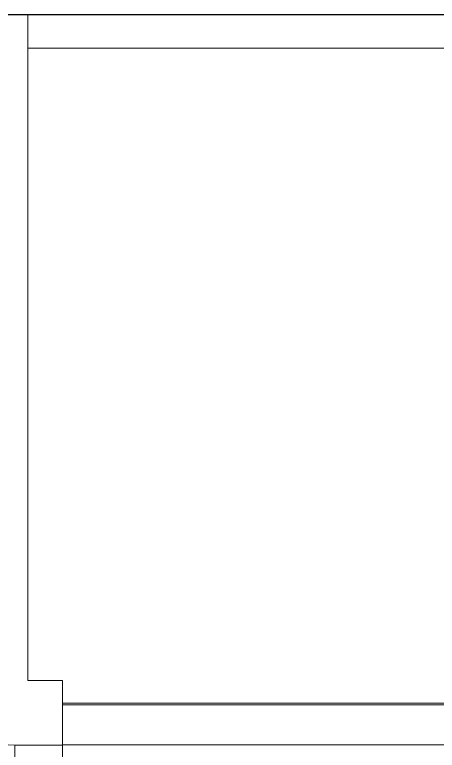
# Model space of a CAD drawing. Extents: x 5031545 to 5313844, y -886381 to -283477.
# Drawn here: x 5116987.3 to 5117062.6, y -819461.6 to -819330.9 of the extents above; entities that cross this region are included whole.
import ezdxf

# ---------------------------------------------------------------- set-up
doc = ezdxf.new("R2010")
doc.units = 0
doc.header["$LTSCALE"] = 1000
doc.header["$MEASUREMENT"] = 0
doc.layers.add('!!电气', color=1, linetype='CONTINUOUS')
doc.layers.add('看线', color=185, linetype='CONTINUOUS')
doc.layers.add('平面-空调预留孔', color=252, linetype='CONTINUOUS', lineweight=15)

# ---------------------------------------------------------------- blocks, each defined once
blk = doc.blocks.new('gdgdgdrgdfsfs')
at = {"layer": '平面-空调预留孔', "color": 252}
for p, q in [((701373.32, 763967.56), (701455.02, 763967.56)), ((701455.02, 763967.56), (701455.02, 763849.22)), ((703030.02, 763961.62), (701455.02, 763961.62)), ((701455.02, 763849.22), (701461.18, 763849.22)), ((701461.18, 763849.22), (701461.18, 763834.7)), ((703023.86, 763845.19), (701461.18, 763845.19)), ((703023.86, 763844.89), (701461.18, 763844.89)), ((701461.18, 763837.76), (701452.7, 763837.76)), ((701452.7, 763837.76), (701452.7, 763664.59)), ((703023.86, 763837.79), (701461.18, 763837.79))]:
    blk.add_line(p, q, dxfattribs=at)
for points, knots in [([(701452.7, 763837.76), (701446.39, 763837.76), (701433.77, 763838.4), (701414.96, 763841.25), (701402.57, 763844.4), (701396.44, 763846.29)], [0, 0, 0, 0, 24.255247, 48.50244, 72.728, 72.728, 72.728, 72.728]), ([(701396.44, 763843.22), (701402.57, 763841.33), (701414.96, 763838.18), (701433.77, 763835.33), (701446.39, 763834.7), (701452.7, 763834.7)], [0, 0, 0, 0, 24.225112, 48.471236, 72.728, 72.728, 72.728, 72.728])]:
    blk.add_open_spline(points, degree=3, knots=knots, dxfattribs=at)
blk = doc.blocks.new('A$C146474E2')
at = {"layer": '看线', "color": 252, "ltscale": 0.5}
blk.add_lwpolyline([(45099.99, -250), (40650, -250.01)], dxfattribs=at)
at = {"layer": '平面-空调预留孔', "color": 252}
blk.add_blockref('gdgdgdrgdfsfs', (-660592.52, -764217.56), dxfattribs=at)

msp = doc.modelspace()

# ---------------------------------------------------------------- block references
at = {"layer": '!!电气', "color": 2}
msp.add_blockref('A$C146474E2', (5076127.16, -819080.85), dxfattribs=at)

doc.saveas('drawing.dxf')
